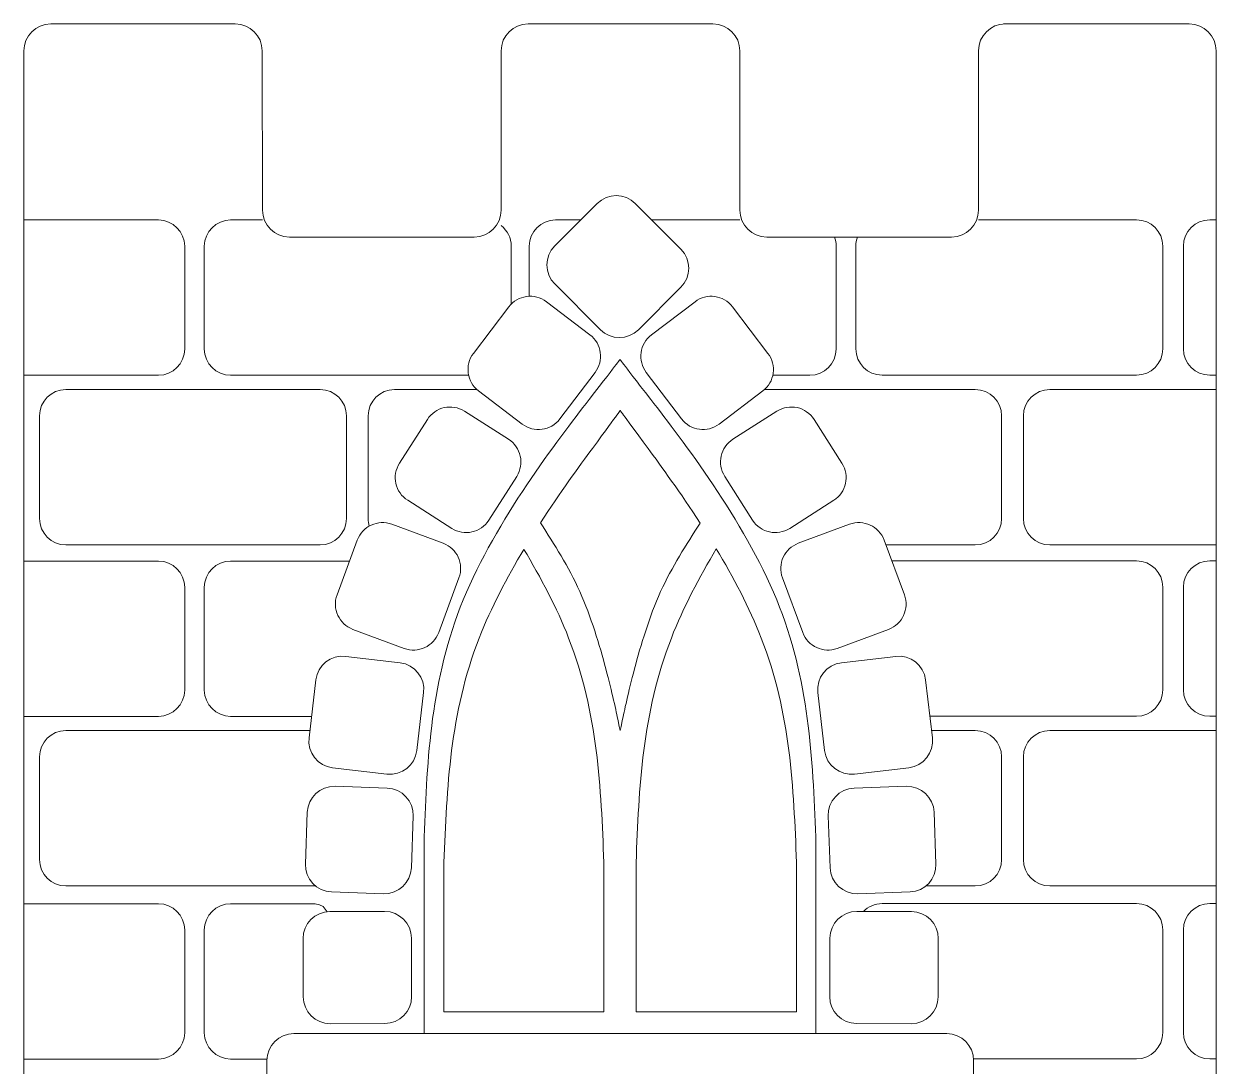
# Model space of a CAD drawing. Header units: millimetres. Extents: x -1420 to -489, y -454 to 898.
# Drawn here: x -1414 to -1192, y 700.4 to 894.5 of the extents above; entities that cross this region are included whole.
import ezdxf

# ---------------------------------------------------------------- set-up
doc = ezdxf.new("R2010")
doc.units = ezdxf.units.MM
doc.header["$MEASUREMENT"] = 0
doc.layers.add('Layer 1', color=7, linetype='Continuous')

msp = doc.modelspace()

# ---------------------------------------------------------------- linework, layer by layer
at = {"layer": 'Layer 1', "color": 1, "lineweight": 20}
for points, knots in [([(-1374.6264, 894.4635), (-1374.6264, 894.4635), (-1408.9956, 894.4635), (-1408.9956, 894.4635), (-1408.9956, 894.4635), (-1411.7495, 894.4635), (-1413.9956, 892.2174), (-1413.9956, 889.4635), (-1413.9956, 889.4635), (-1413.9956, 889.4635), (-1413.9956, 599.4635), (-1413.9956, 599.4635), (-1413.9956, 599.4635), (-1413.9956, 596.7096), (-1411.7495, 594.4635), (-1408.9956, 594.4635), (-1408.9956, 594.4635), (-1408.9956, 594.4635), (-1196.9823, 594.4635), (-1196.9823, 594.4635), (-1196.9823, 594.4635), (-1194.2284, 594.4635), (-1191.9823, 596.7096), (-1191.9823, 599.4635), (-1191.9823, 599.4635), (-1191.9823, 599.4635), (-1191.9823, 889.4635), (-1191.9823, 889.4635), (-1191.9823, 889.4635), (-1191.9823, 892.2174), (-1194.2284, 894.4635), (-1196.9823, 894.4635), (-1196.9823, 894.4635), (-1196.9823, 894.4635), (-1231.6018, 894.4635), (-1231.6018, 894.4635)], [0, 0, 0, 0, 0.1, 0.1, 0.1, 0.1, 0.2, 0.2, 0.2, 0.2, 0.3, 0.3, 0.3, 0.3, 0.4, 0.4, 0.4, 0.4, 0.5, 0.5, 0.5, 0.5, 0.6, 0.6, 0.6, 0.6, 0.7, 0.7, 0.7, 0.7, 0.8, 0.8, 0.8, 0.8, 1, 1, 1, 1]), ([(-1325.1156, 889.4622), (-1325.1156, 889.4622), (-1325.1156, 859.7847), (-1325.1156, 859.7847), (-1325.1156, 859.7847), (-1325.1156, 857.0308), (-1327.3617, 854.7847), (-1330.1156, 854.7847), (-1330.1156, 854.7847), (-1330.1156, 854.7847), (-1364.5556, 854.7847), (-1364.5556, 854.7847), (-1364.5556, 854.7847), (-1367.3094, 854.7847), (-1369.5491, 857.0308), (-1369.5556, 859.7847), (-1369.5556, 859.7847), (-1369.5556, 859.7847), (-1369.6264, 889.4635), (-1369.6264, 889.4635)], [0, 0, 0, 0, 0.16666667, 0.16666667, 0.16666667, 0.16666667, 0.33333333, 0.33333333, 0.33333333, 0.33333333, 0.5, 0.5, 0.5, 0.5, 0.66666667, 0.66666667, 0.66666667, 0.66666667, 1, 1, 1, 1]), ([(-1236.2356, 889.4767), (-1236.2356, 889.4767), (-1236.2356, 859.7847), (-1236.2356, 859.7847), (-1236.2356, 859.7847), (-1236.2356, 857.0308), (-1238.4817, 854.7847), (-1241.2356, 854.7847), (-1241.2356, 854.7847), (-1241.2356, 854.7847), (-1275.6756, 854.7847), (-1275.6756, 854.7847), (-1275.6756, 854.7847), (-1278.4295, 854.7847), (-1280.6756, 857.0308), (-1280.6756, 859.7847), (-1280.6756, 859.7847), (-1280.6756, 859.7847), (-1280.6756, 889.4622), (-1280.6756, 889.4622)], [0, 0, 0, 0, 0.16666667, 0.16666667, 0.16666667, 0.16666667, 0.33333333, 0.33333333, 0.33333333, 0.33333333, 0.5, 0.5, 0.5, 0.5, 0.66666667, 0.66666667, 0.66666667, 0.66666667, 1, 1, 1, 1]), ([(-1317.803, 801.5666), (-1314.13, 807.245), (-1310.5582, 812.1129), (-1308.1248, 815.4292), (-1308.1248, 815.4292), (-1302.923, 822.5185), (-1302.9229, 822.5185), (-1302.9229, 822.5185)], [0, 0, 0, 0, 0.33333333, 0.33333333, 0.33333333, 0.33333333, 1, 1, 1, 1]), ([(-1288.0489, 801.5078), (-1291.7352, 807.2114), (-1295.3233, 812.1015), (-1297.7651, 815.4292), (-1297.7651, 815.4292), (-1302.9669, 822.5185), (-1302.967, 822.5185), (-1302.967, 822.5185)], [0, 0, 0, 0, 0.33333333, 0.33333333, 0.33333333, 0.33333333, 1, 1, 1, 1]), ([(-1317.8029, 801.5666), (-1315.1914, 797.5059), (-1312.5797, 793.4452), (-1310.4802, 788.7691), (-1310.4802, 788.7691), (-1308.3807, 784.0929), (-1306.7932, 778.8011), (-1305.6244, 774.3914), (-1305.6244, 774.3914), (-1304.4556, 769.9817), (-1303.7054, 766.4538), (-1303.3304, 764.6899), (-1303.3304, 764.6899), (-1302.9553, 762.926), (-1302.9553, 762.9262), (-1302.9553, 762.9262)], [0, 0, 0, 0, 0.2, 0.2, 0.2, 0.2, 0.4, 0.4, 0.4, 0.4, 0.6, 0.6, 0.6, 0.6, 1, 1, 1, 1]), ([(-1288.049, 801.5078), (-1290.6801, 797.4667), (-1293.3113, 793.4256), (-1295.4206, 788.7593), (-1295.4206, 788.7593), (-1297.5299, 784.0929), (-1299.1174, 778.8011), (-1300.2862, 774.3914), (-1300.2862, 774.3914), (-1301.455, 769.9817), (-1302.2052, 766.4538), (-1302.5802, 764.6899), (-1302.5802, 764.6899), (-1302.9553, 762.926), (-1302.9553, 762.9262), (-1302.9553, 762.9262)], [0, 0, 0, 0, 0.2, 0.2, 0.2, 0.2, 0.4, 0.4, 0.4, 0.4, 0.6, 0.6, 0.6, 0.6, 1, 1, 1, 1]), ([(-1335.7725, 738.3285), (-1335.2264, 752.2131), (-1334.6802, 766.0976), (-1329.2053, 780.1293), (-1329.2053, 780.1293), (-1327.007, 785.7632), (-1324.0141, 791.4209), (-1320.8825, 796.6338)], [0, 0, 0, 0, 0.33333333, 0.33333333, 0.33333333, 0.33333333, 1, 1, 1, 1]), ([(-1305.9925, 738.3285), (-1306.5386, 752.2131), (-1307.0848, 766.0976), (-1312.5597, 780.1293), (-1312.5597, 780.1293), (-1314.758, 785.7632), (-1317.7509, 791.4209), (-1320.8825, 796.6338)], [0, 0, 0, 0, 0.33333333, 0.33333333, 0.33333333, 0.33333333, 1, 1, 1, 1]), ([(-1299.9925, 738.3285), (-1299.4464, 752.2131), (-1298.9002, 766.0976), (-1293.4253, 780.1293), (-1293.4253, 780.1293), (-1291.2159, 785.7917), (-1288.2038, 791.4782), (-1285.0549, 796.7129)], [0, 0, 0, 0, 0.33333333, 0.33333333, 0.33333333, 0.33333333, 1, 1, 1, 1]), ([(-1270.1174, 738.3285), (-1270.6635, 752.2131), (-1271.2097, 766.0976), (-1276.6846, 780.1293), (-1276.6846, 780.1293), (-1278.8939, 785.7917), (-1281.906, 791.4783), (-1285.0549, 796.7129)], [0, 0, 0, 0, 0.33333333, 0.33333333, 0.33333333, 0.33333333, 1, 1, 1, 1])]:
    msp.add_open_spline(points, degree=3, knots=knots, dxfattribs=at)
for points in [[(-1369.6264, 889.4635), (-1369.6264, 892.2249), (-1371.865, 894.4635), (-1374.6264, 894.4635)], [(-1320.1156, 894.4622), (-1322.877, 894.4622), (-1325.1156, 892.2236), (-1325.1156, 889.4622)], [(-1320.1156, 894.4622), (-1320.1156, 894.4622), (-1285.6756, 894.4622), (-1285.6756, 894.4622)], [(-1280.6756, 889.4622), (-1280.6756, 892.2236), (-1282.9142, 894.4622), (-1285.6756, 894.4622)], [(-1231.2356, 894.4767), (-1233.997, 894.4767), (-1236.2356, 892.2381), (-1236.2356, 889.4767)], [(-1335.7725, 710.4993), (-1335.7725, 710.4993), (-1335.7725, 738.3285), (-1335.7725, 738.3285)], [(-1305.9925, 738.3285), (-1305.9925, 738.3285), (-1305.9925, 710.4993), (-1305.9925, 710.4993)], [(-1299.9925, 710.4993), (-1299.9925, 710.4993), (-1299.9925, 738.3285), (-1299.9925, 738.3285)], [(-1270.1174, 738.3285), (-1270.1174, 738.3285), (-1270.1174, 710.4993), (-1270.1174, 710.4993)], [(-1335.7725, 710.4993), (-1335.7725, 710.4993), (-1305.9925, 710.4993), (-1305.9925, 710.4993)], [(-1299.9925, 710.4993), (-1299.9925, 710.4993), (-1270.1174, 710.4993), (-1270.1174, 710.4993)]]:
    msp.add_open_spline(points, degree=3, dxfattribs=at)
at = {"layer": 'Layer 1', "lineweight": 20}
for points, knots in [([(-1299.5714, 837.5257), (-1299.5714, 837.5257), (-1291.6512, 845.4259), (-1291.6512, 845.4259), (-1291.6512, 845.4259), (-1289.7014, 847.3707), (-1289.6974, 850.5471), (-1291.6422, 852.4969), (-1291.6422, 852.4969), (-1291.6422, 852.4969), (-1300.1483, 861.0247), (-1300.1483, 861.0247), (-1300.1483, 861.0247), (-1302.0931, 862.9745), (-1305.2697, 862.9785), (-1307.2194, 861.0336), (-1307.2194, 861.0336), (-1307.2194, 861.0336), (-1315.1396, 853.1334), (-1315.1396, 853.1334), (-1315.1396, 853.1334), (-1317.0893, 851.1886), (-1317.0933, 848.0122), (-1315.1485, 846.0624), (-1315.1485, 846.0624), (-1315.1485, 846.0624), (-1306.6424, 837.5346), (-1306.6424, 837.5346), (-1306.6424, 837.5346), (-1304.6976, 835.5848), (-1301.5212, 835.5809), (-1299.5714, 837.5257)], [0, 0, 0, 0, 0.11111111, 0.11111111, 0.11111111, 0.11111111, 0.22222222, 0.22222222, 0.22222222, 0.22222222, 0.33333333, 0.33333333, 0.33333333, 0.33333333, 0.44444444, 0.44444444, 0.44444444, 0.44444444, 0.55555556, 0.55555556, 0.55555556, 0.55555556, 0.66666667, 0.66666667, 0.66666667, 0.66666667, 0.77777778, 0.77777778, 0.77777778, 0.77777778, 1, 1, 1, 1]), ([(-1413.9956, 857.965), (-1413.9956, 857.965), (-1388.9397, 857.965), (-1388.9397, 857.965), (-1388.9397, 857.965), (-1386.2409, 857.965), (-1384.0397, 855.7638), (-1384.0397, 853.065), (-1384.0397, 853.065), (-1384.0397, 853.065), (-1384.0397, 833.9372), (-1384.0397, 833.9372), (-1384.0397, 833.9372), (-1384.0397, 831.2384), (-1386.2409, 829.0372), (-1388.9397, 829.0372), (-1388.9397, 829.0372), (-1388.9397, 829.0372), (-1413.9956, 829.0372), (-1413.9956, 829.0372)], [0, 0, 0, 0, 0.16666667, 0.16666667, 0.16666667, 0.16666667, 0.33333333, 0.33333333, 0.33333333, 0.33333333, 0.5, 0.5, 0.5, 0.5, 0.66666667, 0.66666667, 0.66666667, 0.66666667, 1, 1, 1, 1]), ([(-1369.5556, 857.965), (-1369.5556, 857.965), (-1375.4897, 857.965), (-1375.4897, 857.965), (-1375.4897, 857.965), (-1378.1885, 857.965), (-1380.3897, 855.7638), (-1380.3897, 853.065), (-1380.3897, 853.065), (-1380.3897, 853.065), (-1380.3897, 833.9371), (-1380.3897, 833.9371), (-1380.3897, 833.9371), (-1380.3896, 831.2383), (-1378.1885, 829.0372), (-1375.4897, 829.0372), (-1375.4897, 829.0372), (-1375.4897, 829.0372), (-1331.1783, 829.0372), (-1331.1783, 829.0372)], [0, 0, 0, 0, 0.16666667, 0.16666667, 0.16666667, 0.16666667, 0.33333333, 0.33333333, 0.33333333, 0.33333333, 0.5, 0.5, 0.5, 0.5, 0.66666667, 0.66666667, 0.66666667, 0.66666667, 1, 1, 1, 1]), ([(-1310.2957, 857.9651), (-1310.2957, 857.9651), (-1314.9883, 857.9651), (-1314.9883, 857.9651), (-1314.9883, 857.9651), (-1317.6871, 857.9651), (-1319.8883, 855.7639), (-1319.8883, 853.0651), (-1319.8883, 853.0651), (-1319.8883, 853.0651), (-1319.8883, 843.749), (-1319.8883, 843.749)], [0, 0, 0, 0, 0.25, 0.25, 0.25, 0.25, 0.5, 0.5, 0.5, 0.5, 1, 1, 1, 1]), ([(-1236.2356, 857.9914), (-1236.2356, 857.9914), (-1206.8244, 857.9914), (-1206.8244, 857.9914), (-1206.8244, 857.9914), (-1204.1256, 857.9914), (-1201.9244, 855.7902), (-1201.9244, 853.0914), (-1201.9244, 853.0914), (-1201.9244, 853.0914), (-1201.9244, 833.9636), (-1201.9244, 833.9636), (-1201.9244, 833.9636), (-1201.9244, 831.2648), (-1204.1256, 829.0636), (-1206.8244, 829.0636), (-1206.8244, 829.0636), (-1206.8244, 829.0636), (-1254.1744, 829.0636), (-1254.1744, 829.0636), (-1254.1744, 829.0636), (-1256.8732, 829.0636), (-1259.0743, 831.2647), (-1259.0744, 833.9635), (-1259.0744, 833.9635), (-1259.0744, 833.9635), (-1259.0744, 853.0914), (-1259.0744, 853.0914), (-1259.0744, 853.0914), (-1259.0744, 853.6861), (-1258.9675, 854.2567), (-1258.772, 854.7847)], [0, 0, 0, 0, 0.11111111, 0.11111111, 0.11111111, 0.11111111, 0.22222222, 0.22222222, 0.22222222, 0.22222222, 0.33333333, 0.33333333, 0.33333333, 0.33333333, 0.44444444, 0.44444444, 0.44444444, 0.44444444, 0.55555556, 0.55555556, 0.55555556, 0.55555556, 0.66666667, 0.66666667, 0.66666667, 0.66666667, 0.77777778, 0.77777778, 0.77777778, 0.77777778, 1, 1, 1, 1]), ([(-1191.9823, 857.9914), (-1191.9823, 857.9914), (-1193.1744, 857.9914), (-1193.1744, 857.9914), (-1193.1744, 857.9914), (-1195.8732, 857.9914), (-1198.0744, 855.7902), (-1198.0744, 853.0914), (-1198.0744, 853.0914), (-1198.0744, 853.0914), (-1198.0744, 833.9635), (-1198.0744, 833.9635), (-1198.0744, 833.9635), (-1198.0743, 831.2647), (-1195.8732, 829.0636), (-1193.1744, 829.0636), (-1193.1744, 829.0636), (-1193.1744, 829.0636), (-1191.9823, 829.0636), (-1191.9823, 829.0636)], [0, 0, 0, 0, 0.16666667, 0.16666667, 0.16666667, 0.16666667, 0.33333333, 0.33333333, 0.33333333, 0.33333333, 0.5, 0.5, 0.5, 0.5, 0.66666667, 0.66666667, 0.66666667, 0.66666667, 1, 1, 1, 1]), ([(-1323.2397, 842.3068), (-1323.2397, 842.3068), (-1323.2397, 853.065), (-1323.2397, 853.065), (-1323.2397, 853.065), (-1323.2397, 854.6242), (-1323.9746, 856.0175), (-1325.1156, 856.916)], [0, 0, 0, 0, 0.33333333, 0.33333333, 0.33333333, 0.33333333, 1, 1, 1, 1]), ([(-1274.5364, 829.0373), (-1274.5364, 829.0373), (-1267.6383, 829.0373), (-1267.6383, 829.0373), (-1267.6383, 829.0373), (-1264.9395, 829.0373), (-1262.7383, 831.2385), (-1262.7383, 833.9373), (-1262.7383, 833.9373), (-1262.7383, 833.9373), (-1262.7383, 853.0651), (-1262.7383, 853.0651), (-1262.7383, 853.0651), (-1262.7383, 853.6696), (-1262.8488, 854.2493), (-1263.0505, 854.7847)], [0, 0, 0, 0, 0.2, 0.2, 0.2, 0.2, 0.4, 0.4, 0.4, 0.4, 0.6, 0.6, 0.6, 0.6, 1, 1, 1, 1]), ([(-1307.6229, 829.5626), (-1307.6229, 829.5626), (-1314.1999, 820.9081), (-1314.1999, 820.9081), (-1314.1999, 820.9081), (-1315.8662, 818.7155), (-1319.0134, 818.2863), (-1321.2061, 819.9526), (-1321.2061, 819.9526), (-1321.2061, 819.9526), (-1329.3219, 826.1202), (-1329.3219, 826.1202), (-1329.3219, 826.1202), (-1331.5145, 827.7865), (-1331.9438, 830.9338), (-1330.2775, 833.1264), (-1330.2775, 833.1264), (-1330.2775, 833.1264), (-1323.7006, 841.7808), (-1323.7006, 841.7808), (-1323.7006, 841.7808), (-1322.0343, 843.9735), (-1318.8869, 844.4028), (-1316.6943, 842.7364), (-1316.6943, 842.7364), (-1316.6943, 842.7364), (-1308.5785, 836.5687), (-1308.5785, 836.5687), (-1308.5785, 836.5687), (-1306.386, 834.9024), (-1305.9567, 831.7552), (-1307.6229, 829.5626)], [0, 0, 0, 0, 0.11111111, 0.11111111, 0.11111111, 0.11111111, 0.22222222, 0.22222222, 0.22222222, 0.22222222, 0.33333333, 0.33333333, 0.33333333, 0.33333333, 0.44444444, 0.44444444, 0.44444444, 0.44444444, 0.55555556, 0.55555556, 0.55555556, 0.55555556, 0.66666667, 0.66666667, 0.66666667, 0.66666667, 0.77777778, 0.77777778, 0.77777778, 0.77777778, 1, 1, 1, 1]), ([(-1298.0917, 829.5626), (-1298.0917, 829.5626), (-1291.5147, 820.9081), (-1291.5147, 820.9081), (-1291.5147, 820.9081), (-1289.8484, 818.7155), (-1286.7012, 818.2863), (-1284.5085, 819.9526), (-1284.5085, 819.9526), (-1284.5085, 819.9526), (-1276.3927, 826.1202), (-1276.3927, 826.1202), (-1276.3927, 826.1202), (-1274.2001, 827.7865), (-1273.7708, 830.9338), (-1275.4371, 833.1264), (-1275.4371, 833.1264), (-1275.4371, 833.1264), (-1282.014, 841.7808), (-1282.014, 841.7808), (-1282.014, 841.7808), (-1283.6803, 843.9735), (-1286.8277, 844.4028), (-1289.0203, 842.7364), (-1289.0203, 842.7364), (-1289.0203, 842.7364), (-1297.1361, 836.5687), (-1297.1361, 836.5687), (-1297.1361, 836.5687), (-1299.3286, 834.9024), (-1299.7579, 831.7552), (-1298.0917, 829.5626)], [0, 0, 0, 0, 0.11111111, 0.11111111, 0.11111111, 0.11111111, 0.22222222, 0.22222222, 0.22222222, 0.22222222, 0.33333333, 0.33333333, 0.33333333, 0.33333333, 0.44444444, 0.44444444, 0.44444444, 0.44444444, 0.55555556, 0.55555556, 0.55555556, 0.55555556, 0.66666667, 0.66666667, 0.66666667, 0.66666667, 0.77777778, 0.77777778, 0.77777778, 0.77777778, 1, 1, 1, 1]), ([(-1339.4675, 743.1274), (-1338.8607, 757.7833), (-1338.2538, 772.4392), (-1332.1706, 787.2504), (-1332.1706, 787.2504), (-1326.0874, 802.0617), (-1314.5276, 817.0282), (-1308.7478, 824.5114), (-1308.7478, 824.5114), (-1302.968, 831.9946), (-1302.968, 831.9946), (-1302.968, 831.9946)], [0, 0, 0, 0, 0.25, 0.25, 0.25, 0.25, 0.5, 0.5, 0.5, 0.5, 1, 1, 1, 1]), ([(-1266.5174, 743.1274), (-1267.1242, 757.7833), (-1267.7311, 772.4392), (-1273.8143, 787.2504), (-1273.8143, 787.2504), (-1279.8975, 802.0617), (-1291.4573, 817.0282), (-1297.2371, 824.5114), (-1297.2371, 824.5114), (-1303.0169, 831.9946), (-1303.0169, 831.9946), (-1303.0169, 831.9946)], [0, 0, 0, 0, 0.25, 0.25, 0.25, 0.25, 0.5, 0.5, 0.5, 0.5, 1, 1, 1, 1]), ([(-1406.1744, 826.3914), (-1406.1744, 826.3914), (-1358.8244, 826.3914), (-1358.8244, 826.3914), (-1358.8244, 826.3914), (-1356.1256, 826.3914), (-1353.9244, 824.1902), (-1353.9244, 821.4914), (-1353.9244, 821.4914), (-1353.9244, 821.4914), (-1353.9244, 802.3636), (-1353.9244, 802.3636), (-1353.9244, 802.3636), (-1353.9244, 799.6648), (-1356.1256, 797.4636), (-1358.8244, 797.4636), (-1358.8244, 797.4636), (-1358.8244, 797.4636), (-1406.1744, 797.4636), (-1406.1744, 797.4636), (-1406.1744, 797.4636), (-1408.8732, 797.4636), (-1411.0743, 799.6647), (-1411.0744, 802.3635), (-1411.0744, 802.3635), (-1411.0744, 802.3635), (-1411.0744, 821.4914), (-1411.0744, 821.4914), (-1411.0744, 821.4914), (-1411.0744, 824.1902), (-1408.8732, 826.3914), (-1406.1744, 826.3914)], [0, 0, 0, 0, 0.11111111, 0.11111111, 0.11111111, 0.11111111, 0.22222222, 0.22222222, 0.22222222, 0.22222222, 0.33333333, 0.33333333, 0.33333333, 0.33333333, 0.44444444, 0.44444444, 0.44444444, 0.44444444, 0.55555556, 0.55555556, 0.55555556, 0.55555556, 0.66666667, 0.66666667, 0.66666667, 0.66666667, 0.77777778, 0.77777778, 0.77777778, 0.77777778, 1, 1, 1, 1]), ([(-1329.6492, 826.3914), (-1329.6492, 826.3914), (-1344.9744, 826.3914), (-1344.9744, 826.3914), (-1344.9744, 826.3914), (-1347.6732, 826.3914), (-1349.8744, 824.1902), (-1349.8744, 821.4914), (-1349.8744, 821.4914), (-1349.8744, 821.4914), (-1349.8744, 802.3635), (-1349.8744, 802.3635), (-1349.8744, 802.3635), (-1349.8744, 801.8799), (-1349.8037, 801.4122), (-1349.6722, 800.9705)], [0, 0, 0, 0, 0.2, 0.2, 0.2, 0.2, 0.4, 0.4, 0.4, 0.4, 0.6, 0.6, 0.6, 0.6, 1, 1, 1, 1]), ([(-1253.4796, 797.4636), (-1253.4796, 797.4636), (-1236.8244, 797.4636), (-1236.8244, 797.4636), (-1236.8244, 797.4636), (-1234.1256, 797.4636), (-1231.9244, 799.6648), (-1231.9244, 802.3636), (-1231.9244, 802.3636), (-1231.9244, 802.3636), (-1231.9244, 821.4914), (-1231.9244, 821.4914), (-1231.9244, 821.4914), (-1231.9244, 824.1902), (-1234.1256, 826.3914), (-1236.8244, 826.3914), (-1236.8244, 826.3914), (-1236.8244, 826.3914), (-1276.0655, 826.3914), (-1276.0655, 826.3914)], [0, 0, 0, 0, 0.16666667, 0.16666667, 0.16666667, 0.16666667, 0.33333333, 0.33333333, 0.33333333, 0.33333333, 0.5, 0.5, 0.5, 0.5, 0.66666667, 0.66666667, 0.66666667, 0.66666667, 1, 1, 1, 1]), ([(-1191.9823, 826.3914), (-1191.9823, 826.3914), (-1222.9744, 826.3914), (-1222.9744, 826.3914), (-1222.9744, 826.3914), (-1225.6732, 826.3914), (-1227.8744, 824.1902), (-1227.8744, 821.4914), (-1227.8744, 821.4914), (-1227.8744, 821.4914), (-1227.8744, 802.3635), (-1227.8744, 802.3635), (-1227.8744, 802.3635), (-1227.8743, 799.6647), (-1225.6732, 797.4636), (-1222.9744, 797.4636), (-1222.9744, 797.4636), (-1222.9744, 797.4636), (-1191.9823, 797.4636), (-1191.9823, 797.4636)], [0, 0, 0, 0, 0.16666667, 0.16666667, 0.16666667, 0.16666667, 0.33333333, 0.33333333, 0.33333333, 0.33333333, 0.5, 0.5, 0.5, 0.5, 0.66666667, 0.66666667, 0.66666667, 0.66666667, 1, 1, 1, 1]), ([(-1322.2235, 810.2267), (-1322.2235, 810.2267), (-1327.4208, 802.0702), (-1327.4208, 802.0702), (-1327.4208, 802.0702), (-1328.9007, 799.7477), (-1332.0019, 799.0604), (-1334.3244, 800.5403), (-1334.3244, 800.5403), (-1334.3244, 800.5403), (-1342.5258, 805.7662), (-1342.5258, 805.7662), (-1342.5258, 805.7662), (-1344.8483, 807.2461), (-1345.5355, 810.3474), (-1344.0556, 812.6698), (-1344.0556, 812.6698), (-1344.0556, 812.6698), (-1338.8584, 820.8262), (-1338.8584, 820.8262), (-1338.8584, 820.8262), (-1337.3786, 823.1487), (-1334.2773, 823.836), (-1331.9548, 822.3561), (-1331.9548, 822.3561), (-1331.9548, 822.3561), (-1323.7534, 817.1302), (-1323.7534, 817.1302), (-1323.7534, 817.1302), (-1321.431, 815.6503), (-1320.7437, 812.5492), (-1322.2235, 810.2267)], [0, 0, 0, 0, 0.11111111, 0.11111111, 0.11111111, 0.11111111, 0.22222222, 0.22222222, 0.22222222, 0.22222222, 0.33333333, 0.33333333, 0.33333333, 0.33333333, 0.44444444, 0.44444444, 0.44444444, 0.44444444, 0.55555556, 0.55555556, 0.55555556, 0.55555556, 0.66666667, 0.66666667, 0.66666667, 0.66666667, 0.77777778, 0.77777778, 0.77777778, 0.77777778, 1, 1, 1, 1]), ([(-1283.4911, 810.2267), (-1283.4911, 810.2267), (-1278.2938, 802.0702), (-1278.2938, 802.0702), (-1278.2938, 802.0702), (-1276.8139, 799.7477), (-1273.7127, 799.0604), (-1271.3902, 800.5403), (-1271.3902, 800.5403), (-1271.3902, 800.5403), (-1263.1888, 805.7662), (-1263.1888, 805.7662), (-1263.1888, 805.7662), (-1260.8663, 807.2461), (-1260.1791, 810.3474), (-1261.659, 812.6698), (-1261.659, 812.6698), (-1261.659, 812.6698), (-1266.8562, 820.8262), (-1266.8562, 820.8262), (-1266.8562, 820.8262), (-1268.336, 823.1487), (-1271.4373, 823.836), (-1273.7598, 822.3561), (-1273.7598, 822.3561), (-1273.7598, 822.3561), (-1281.9612, 817.1302), (-1281.9612, 817.1302), (-1281.9612, 817.1302), (-1284.2836, 815.6503), (-1284.9709, 812.5492), (-1283.4911, 810.2267)], [0, 0, 0, 0, 0.11111111, 0.11111111, 0.11111111, 0.11111111, 0.22222222, 0.22222222, 0.22222222, 0.22222222, 0.33333333, 0.33333333, 0.33333333, 0.33333333, 0.44444444, 0.44444444, 0.44444444, 0.44444444, 0.55555556, 0.55555556, 0.55555556, 0.55555556, 0.66666667, 0.66666667, 0.66666667, 0.66666667, 0.77777778, 0.77777778, 0.77777778, 0.77777778, 1, 1, 1, 1]), ([(-1332.9685, 791.3405), (-1332.9685, 791.3405), (-1336.7458, 781.1479), (-1336.7458, 781.1479), (-1336.7458, 781.1479), (-1337.7028, 778.5656), (-1340.5893, 777.2401), (-1343.1717, 778.1971), (-1343.1717, 778.1971), (-1343.1717, 778.1971), (-1352.7299, 781.7392), (-1352.7299, 781.7392), (-1352.7299, 781.7392), (-1355.3122, 782.6962), (-1356.6378, 785.5828), (-1355.6808, 788.1651), (-1355.6808, 788.1651), (-1355.6808, 788.1651), (-1351.9036, 798.3576), (-1351.9036, 798.3576), (-1351.9036, 798.3576), (-1350.9466, 800.94), (-1348.0599, 802.2656), (-1345.4776, 801.3086), (-1345.4776, 801.3086), (-1345.4776, 801.3086), (-1335.9194, 797.7663), (-1335.9194, 797.7663), (-1335.9194, 797.7663), (-1333.3372, 796.8093), (-1332.0116, 793.9228), (-1332.9685, 791.3405)], [0, 0, 0, 0, 0.11111111, 0.11111111, 0.11111111, 0.11111111, 0.22222222, 0.22222222, 0.22222222, 0.22222222, 0.33333333, 0.33333333, 0.33333333, 0.33333333, 0.44444444, 0.44444444, 0.44444444, 0.44444444, 0.55555556, 0.55555556, 0.55555556, 0.55555556, 0.66666667, 0.66666667, 0.66666667, 0.66666667, 0.77777778, 0.77777778, 0.77777778, 0.77777778, 1, 1, 1, 1]), ([(-1272.7461, 791.3405), (-1272.7461, 791.3405), (-1268.9688, 781.1479), (-1268.9688, 781.1479), (-1268.9688, 781.1479), (-1268.0118, 778.5656), (-1265.1253, 777.2401), (-1262.5429, 778.1971), (-1262.5429, 778.1971), (-1262.5429, 778.1971), (-1252.9847, 781.7392), (-1252.9847, 781.7392), (-1252.9847, 781.7392), (-1250.4024, 782.6962), (-1249.0768, 785.5828), (-1250.0338, 788.1651), (-1250.0338, 788.1651), (-1250.0338, 788.1651), (-1253.811, 798.3576), (-1253.811, 798.3576), (-1253.811, 798.3576), (-1254.768, 800.94), (-1257.6547, 802.2656), (-1260.237, 801.3086), (-1260.237, 801.3086), (-1260.237, 801.3086), (-1269.7952, 797.7663), (-1269.7952, 797.7663), (-1269.7952, 797.7663), (-1272.3774, 796.8093), (-1273.703, 793.9228), (-1272.7461, 791.3405)], [0, 0, 0, 0, 0.11111111, 0.11111111, 0.11111111, 0.11111111, 0.22222222, 0.22222222, 0.22222222, 0.22222222, 0.33333333, 0.33333333, 0.33333333, 0.33333333, 0.44444444, 0.44444444, 0.44444444, 0.44444444, 0.55555556, 0.55555556, 0.55555556, 0.55555556, 0.66666667, 0.66666667, 0.66666667, 0.66666667, 0.77777778, 0.77777778, 0.77777778, 0.77777778, 1, 1, 1, 1]), ([(-1413.9956, 794.465), (-1413.9956, 794.465), (-1388.9397, 794.465), (-1388.9397, 794.465), (-1388.9397, 794.465), (-1386.2409, 794.465), (-1384.0397, 792.2638), (-1384.0397, 789.565), (-1384.0397, 789.565), (-1384.0397, 789.565), (-1384.0397, 770.4372), (-1384.0397, 770.4372), (-1384.0397, 770.4372), (-1384.0397, 767.7384), (-1386.2409, 765.5372), (-1388.9397, 765.5372), (-1388.9397, 765.5372), (-1388.9397, 765.5372), (-1413.9956, 765.5372), (-1413.9956, 765.5372)], [0, 0, 0, 0, 0.16666667, 0.16666667, 0.16666667, 0.16666667, 0.33333333, 0.33333333, 0.33333333, 0.33333333, 0.5, 0.5, 0.5, 0.5, 0.66666667, 0.66666667, 0.66666667, 0.66666667, 1, 1, 1, 1]), ([(-1353.3462, 794.465), (-1353.3462, 794.465), (-1375.4897, 794.465), (-1375.4897, 794.465), (-1375.4897, 794.465), (-1378.1885, 794.465), (-1380.3897, 792.2638), (-1380.3897, 789.565), (-1380.3897, 789.565), (-1380.3897, 789.565), (-1380.3897, 770.4371), (-1380.3897, 770.4371), (-1380.3897, 770.4371), (-1380.3896, 767.7383), (-1378.1885, 765.5372), (-1375.4897, 765.5372), (-1375.4897, 765.5372), (-1375.4897, 765.5372), (-1360.4168, 765.5372), (-1360.4168, 765.5372)], [0, 0, 0, 0, 0.16666667, 0.16666667, 0.16666667, 0.16666667, 0.33333333, 0.33333333, 0.33333333, 0.33333333, 0.5, 0.5, 0.5, 0.5, 0.66666667, 0.66666667, 0.66666667, 0.66666667, 1, 1, 1, 1]), ([(-1245.3011, 765.5636), (-1245.3011, 765.5636), (-1206.8244, 765.5636), (-1206.8244, 765.5636), (-1206.8244, 765.5636), (-1204.1256, 765.5636), (-1201.9244, 767.7648), (-1201.9244, 770.4636), (-1201.9244, 770.4636), (-1201.9244, 770.4636), (-1201.9244, 789.5914), (-1201.9244, 789.5914), (-1201.9244, 789.5914), (-1201.9244, 792.2902), (-1204.1256, 794.4914), (-1206.8244, 794.4914), (-1206.8244, 794.4914), (-1206.8244, 794.4914), (-1252.3782, 794.4914), (-1252.3782, 794.4914)], [0, 0, 0, 0, 0.16666667, 0.16666667, 0.16666667, 0.16666667, 0.33333333, 0.33333333, 0.33333333, 0.33333333, 0.5, 0.5, 0.5, 0.5, 0.66666667, 0.66666667, 0.66666667, 0.66666667, 1, 1, 1, 1]), ([(-1191.9823, 794.4914), (-1191.9823, 794.4914), (-1193.1744, 794.4914), (-1193.1744, 794.4914), (-1193.1744, 794.4914), (-1195.8732, 794.4914), (-1198.0744, 792.2902), (-1198.0744, 789.5914), (-1198.0744, 789.5914), (-1198.0744, 789.5914), (-1198.0744, 770.4635), (-1198.0744, 770.4635), (-1198.0744, 770.4635), (-1198.0743, 767.7647), (-1195.8732, 765.5636), (-1193.1744, 765.5636), (-1193.1744, 765.5636), (-1193.1744, 765.5636), (-1191.9823, 765.5636), (-1191.9823, 765.5636)], [0, 0, 0, 0, 0.16666667, 0.16666667, 0.16666667, 0.16666667, 0.33333333, 0.33333333, 0.33333333, 0.33333333, 0.5, 0.5, 0.5, 0.5, 0.66666667, 0.66666667, 0.66666667, 0.66666667, 1, 1, 1, 1]), ([(-1339.5611, 769.9685), (-1339.5611, 769.9685), (-1340.8335, 759.1732), (-1340.8335, 759.1732), (-1340.8335, 759.1732), (-1341.1559, 756.4383), (-1343.6494, 754.4707), (-1346.3845, 754.793), (-1346.3845, 754.793), (-1346.3845, 754.793), (-1356.5078, 755.9862), (-1356.5078, 755.9862), (-1356.5078, 755.9862), (-1359.2428, 756.3085), (-1361.2106, 758.8021), (-1360.8882, 761.5371), (-1360.8882, 761.5371), (-1360.8882, 761.5371), (-1359.6158, 772.3322), (-1359.6158, 772.3322), (-1359.6158, 772.3322), (-1359.2935, 775.0673), (-1356.7998, 777.0351), (-1354.0648, 776.7126), (-1354.0648, 776.7126), (-1354.0648, 776.7126), (-1343.9414, 775.5194), (-1343.9414, 775.5194), (-1343.9414, 775.5194), (-1341.2065, 775.1969), (-1339.2388, 772.7035), (-1339.5611, 769.9685)], [0, 0, 0, 0, 0.11111111, 0.11111111, 0.11111111, 0.11111111, 0.22222222, 0.22222222, 0.22222222, 0.22222222, 0.33333333, 0.33333333, 0.33333333, 0.33333333, 0.44444444, 0.44444444, 0.44444444, 0.44444444, 0.55555556, 0.55555556, 0.55555556, 0.55555556, 0.66666667, 0.66666667, 0.66666667, 0.66666667, 0.77777778, 0.77777778, 0.77777778, 0.77777778, 1, 1, 1, 1]), ([(-1266.1535, 769.9685), (-1266.1535, 769.9685), (-1264.8811, 759.1732), (-1264.8811, 759.1732), (-1264.8811, 759.1732), (-1264.5587, 756.4383), (-1262.0652, 754.4707), (-1259.3301, 754.793), (-1259.3301, 754.793), (-1259.3301, 754.793), (-1249.2068, 755.9862), (-1249.2068, 755.9862), (-1249.2068, 755.9862), (-1246.4718, 756.3085), (-1244.504, 758.8021), (-1244.8264, 761.5371), (-1244.8264, 761.5371), (-1244.8264, 761.5371), (-1246.0988, 772.3322), (-1246.0988, 772.3322), (-1246.0988, 772.3322), (-1246.4211, 775.0673), (-1248.9148, 777.0351), (-1251.6498, 776.7126), (-1251.6498, 776.7126), (-1251.6498, 776.7126), (-1261.7732, 775.5194), (-1261.7732, 775.5194), (-1261.7732, 775.5194), (-1264.5081, 775.1969), (-1266.4758, 772.7035), (-1266.1535, 769.9685)], [0, 0, 0, 0, 0.11111111, 0.11111111, 0.11111111, 0.11111111, 0.22222222, 0.22222222, 0.22222222, 0.22222222, 0.33333333, 0.33333333, 0.33333333, 0.33333333, 0.44444444, 0.44444444, 0.44444444, 0.44444444, 0.55555556, 0.55555556, 0.55555556, 0.55555556, 0.66666667, 0.66666667, 0.66666667, 0.66666667, 0.77777778, 0.77777778, 0.77777778, 0.77777778, 1, 1, 1, 1]), ([(-1360.7286, 762.8914), (-1360.7286, 762.8914), (-1406.1744, 762.8914), (-1406.1744, 762.8914), (-1406.1744, 762.8914), (-1408.8732, 762.8914), (-1411.0744, 760.6902), (-1411.0744, 757.9914), (-1411.0744, 757.9914), (-1411.0744, 757.9914), (-1411.0744, 738.8635), (-1411.0744, 738.8635), (-1411.0744, 738.8635), (-1411.0743, 736.1647), (-1408.8732, 733.9636), (-1406.1744, 733.9636), (-1406.1744, 733.9636), (-1406.1744, 733.9636), (-1359.6923, 733.9636), (-1359.6923, 733.9636)], [0, 0, 0, 0, 0.16666667, 0.16666667, 0.16666667, 0.16666667, 0.33333333, 0.33333333, 0.33333333, 0.33333333, 0.5, 0.5, 0.5, 0.5, 0.66666667, 0.66666667, 0.66666667, 0.66666667, 1, 1, 1, 1]), ([(-1244.9862, 762.8914), (-1244.9862, 762.8914), (-1236.8244, 762.8914), (-1236.8244, 762.8914), (-1236.8244, 762.8914), (-1234.1256, 762.8914), (-1231.9244, 760.6902), (-1231.9244, 757.9914), (-1231.9244, 757.9914), (-1231.9244, 757.9914), (-1231.9244, 738.8636), (-1231.9244, 738.8636), (-1231.9244, 738.8636), (-1231.9244, 736.1648), (-1234.1256, 733.9636), (-1236.8244, 733.9636), (-1236.8244, 733.9636), (-1236.8244, 733.9636), (-1246.0224, 733.9635), (-1246.0224, 733.9635)], [0, 0, 0, 0, 0.16666667, 0.16666667, 0.16666667, 0.16666667, 0.33333333, 0.33333333, 0.33333333, 0.33333333, 0.5, 0.5, 0.5, 0.5, 0.66666667, 0.66666667, 0.66666667, 0.66666667, 1, 1, 1, 1]), ([(-1191.9823, 762.8914), (-1191.9823, 762.8914), (-1222.9744, 762.8914), (-1222.9744, 762.8914), (-1222.9744, 762.8914), (-1225.6732, 762.8914), (-1227.8744, 760.6902), (-1227.8744, 757.9914), (-1227.8744, 757.9914), (-1227.8744, 757.9914), (-1227.8744, 738.8635), (-1227.8744, 738.8635), (-1227.8744, 738.8635), (-1227.8743, 736.1647), (-1225.6732, 733.9636), (-1222.9744, 733.9636), (-1222.9744, 733.9636), (-1222.9744, 733.9636), (-1191.9823, 733.9636), (-1191.9823, 733.9636)], [0, 0, 0, 0, 0.16666667, 0.16666667, 0.16666667, 0.16666667, 0.33333333, 0.33333333, 0.33333333, 0.33333333, 0.5, 0.5, 0.5, 0.5, 0.66666667, 0.66666667, 0.66666667, 0.66666667, 1, 1, 1, 1]), ([(-1341.5011, 747.0035), (-1341.5011, 747.0035), (-1341.8393, 737.3378), (-1341.8393, 737.3378), (-1341.8393, 737.3378), (-1341.9356, 734.5856), (-1344.2588, 732.4193), (-1347.011, 732.5156), (-1347.011, 732.5156), (-1347.011, 732.5156), (-1356.7299, 732.8556), (-1356.7299, 732.8556), (-1356.7299, 732.8556), (-1359.4822, 732.9519), (-1361.6484, 735.2753), (-1361.552, 738.0274), (-1361.552, 738.0274), (-1361.552, 738.0274), (-1361.2139, 747.693), (-1361.2139, 747.693), (-1361.2139, 747.693), (-1361.1177, 750.4452), (-1358.7944, 752.6115), (-1356.0422, 752.5152), (-1356.0422, 752.5152), (-1356.0422, 752.5152), (-1346.3233, 752.1752), (-1346.3233, 752.1752), (-1346.3233, 752.1752), (-1343.5711, 752.0788), (-1341.4049, 749.7557), (-1341.5011, 747.0035)], [0, 0, 0, 0, 0.11111111, 0.11111111, 0.11111111, 0.11111111, 0.22222222, 0.22222222, 0.22222222, 0.22222222, 0.33333333, 0.33333333, 0.33333333, 0.33333333, 0.44444444, 0.44444444, 0.44444444, 0.44444444, 0.55555556, 0.55555556, 0.55555556, 0.55555556, 0.66666667, 0.66666667, 0.66666667, 0.66666667, 0.77777778, 0.77777778, 0.77777778, 0.77777778, 1, 1, 1, 1]), ([(-1264.2135, 747.0035), (-1264.2135, 747.0035), (-1263.8753, 737.3378), (-1263.8753, 737.3378), (-1263.8753, 737.3378), (-1263.779, 734.5856), (-1261.4558, 732.4193), (-1258.7036, 732.5156), (-1258.7036, 732.5156), (-1258.7036, 732.5156), (-1248.9847, 732.8556), (-1248.9847, 732.8556), (-1248.9847, 732.8556), (-1246.2324, 732.9519), (-1244.0662, 735.2753), (-1244.1626, 738.0274), (-1244.1626, 738.0274), (-1244.1626, 738.0274), (-1244.5007, 747.693), (-1244.5007, 747.693), (-1244.5007, 747.693), (-1244.5969, 750.4452), (-1246.9202, 752.6115), (-1249.6724, 752.5152), (-1249.6724, 752.5152), (-1249.6724, 752.5152), (-1259.3913, 752.1752), (-1259.3913, 752.1752), (-1259.3913, 752.1752), (-1262.1435, 752.0788), (-1264.3097, 749.7557), (-1264.2135, 747.0035)], [0, 0, 0, 0, 0.11111111, 0.11111111, 0.11111111, 0.11111111, 0.22222222, 0.22222222, 0.22222222, 0.22222222, 0.33333333, 0.33333333, 0.33333333, 0.33333333, 0.44444444, 0.44444444, 0.44444444, 0.44444444, 0.55555556, 0.55555556, 0.55555556, 0.55555556, 0.66666667, 0.66666667, 0.66666667, 0.66666667, 0.77777778, 0.77777778, 0.77777778, 0.77777778, 1, 1, 1, 1]), ([(-1413.9956, 730.665), (-1413.9956, 730.665), (-1388.9397, 730.665), (-1388.9397, 730.665), (-1388.9397, 730.665), (-1386.2409, 730.665), (-1384.0397, 728.4638), (-1384.0397, 725.765), (-1384.0397, 725.765), (-1384.0397, 725.765), (-1384.0397, 706.6372), (-1384.0397, 706.6372), (-1384.0397, 706.6372), (-1384.0397, 703.9384), (-1386.2409, 701.7372), (-1388.9397, 701.7372), (-1388.9397, 701.7372), (-1388.9397, 701.7372), (-1413.9956, 701.7372), (-1413.9956, 701.7372)], [0, 0, 0, 0, 0.16666667, 0.16666667, 0.16666667, 0.16666667, 0.33333333, 0.33333333, 0.33333333, 0.33333333, 0.5, 0.5, 0.5, 0.5, 0.66666667, 0.66666667, 0.66666667, 0.66666667, 1, 1, 1, 1]), ([(-1357.5166, 729.1506), (-1357.5166, 729.1506), (-1358.2826, 730.1387), (-1358.2826, 730.1387), (-1358.2826, 730.1387), (-1358.2826, 730.1387), (-1358.9254, 730.4777), (-1358.9254, 730.4777), (-1358.9254, 730.4777), (-1358.9254, 730.4777), (-1359.766, 730.6541), (-1359.766, 730.6541), (-1359.766, 730.6541), (-1359.766, 730.6541), (-1375.4897, 730.665), (-1375.4897, 730.665), (-1375.4897, 730.665), (-1378.1885, 730.665), (-1380.3897, 728.4638), (-1380.3897, 725.765), (-1380.3897, 725.765), (-1380.3897, 725.765), (-1380.3897, 706.6371), (-1380.3897, 706.6371), (-1380.3897, 706.6371), (-1380.3896, 703.9383), (-1378.1885, 701.7372), (-1375.4897, 701.7372), (-1375.4897, 701.7372), (-1375.4897, 701.7372), (-1368.7316, 701.7372), (-1368.7316, 701.7372)], [0, 0, 0, 0, 0.11111111, 0.11111111, 0.11111111, 0.11111111, 0.22222222, 0.22222222, 0.22222222, 0.22222222, 0.33333333, 0.33333333, 0.33333333, 0.33333333, 0.44444444, 0.44444444, 0.44444444, 0.44444444, 0.55555556, 0.55555556, 0.55555556, 0.55555556, 0.66666667, 0.66666667, 0.66666667, 0.66666667, 0.77777778, 0.77777778, 0.77777778, 0.77777778, 1, 1, 1, 1]), ([(-1237.1598, 701.7636), (-1237.1598, 701.7636), (-1206.8244, 701.7636), (-1206.8244, 701.7636), (-1206.8244, 701.7636), (-1204.1256, 701.7636), (-1201.9244, 703.9648), (-1201.9244, 706.6636), (-1201.9244, 706.6636), (-1201.9244, 706.6636), (-1201.9244, 725.7914), (-1201.9244, 725.7914), (-1201.9244, 725.7914), (-1201.9244, 728.4902), (-1204.1256, 730.6914), (-1206.8244, 730.6914), (-1206.8244, 730.6914), (-1206.8244, 730.6914), (-1254.1744, 730.6914), (-1254.1744, 730.6914), (-1254.1744, 730.6914), (-1255.5439, 730.6914), (-1256.7853, 730.1245), (-1257.6759, 729.2136)], [0, 0, 0, 0, 0.14285714, 0.14285714, 0.14285714, 0.14285714, 0.28571429, 0.28571429, 0.28571429, 0.28571429, 0.42857143, 0.42857143, 0.42857143, 0.42857143, 0.57142857, 0.57142857, 0.57142857, 0.57142857, 0.71428571, 0.71428571, 0.71428571, 0.71428571, 1, 1, 1, 1]), ([(-1191.9823, 730.6914), (-1191.9823, 730.6914), (-1193.1744, 730.6914), (-1193.1744, 730.6914), (-1193.1744, 730.6914), (-1195.8732, 730.6914), (-1198.0744, 728.4902), (-1198.0744, 725.7914), (-1198.0744, 725.7914), (-1198.0744, 725.7914), (-1198.0744, 706.6635), (-1198.0744, 706.6635), (-1198.0744, 706.6635), (-1198.0743, 703.9647), (-1195.8732, 701.7636), (-1193.1744, 701.7636), (-1193.1744, 701.7636), (-1193.1744, 701.7636), (-1191.9823, 701.7636), (-1191.9823, 701.7636)], [0, 0, 0, 0, 0.16666667, 0.16666667, 0.16666667, 0.16666667, 0.33333333, 0.33333333, 0.33333333, 0.33333333, 0.5, 0.5, 0.5, 0.5, 0.66666667, 0.66666667, 0.66666667, 0.66666667, 1, 1, 1, 1]), ([(-1341.8073, 724.2282), (-1341.8073, 724.2282), (-1341.7818, 713.3582), (-1341.7818, 713.3582), (-1341.7818, 713.3582), (-1341.7754, 710.6043), (-1344.0162, 708.3531), (-1346.7702, 708.3466), (-1346.7702, 708.3466), (-1346.7702, 708.3466), (-1356.9636, 708.3227), (-1356.9636, 708.3227), (-1356.9636, 708.3227), (-1359.7175, 708.3163), (-1361.9688, 710.5571), (-1361.9752, 713.311), (-1361.9752, 713.311), (-1361.9752, 713.311), (-1362.0007, 724.1809), (-1362.0007, 724.1809), (-1362.0007, 724.1809), (-1362.0072, 726.9348), (-1359.7663, 729.1863), (-1357.0123, 729.1926), (-1357.0123, 729.1926), (-1357.0123, 729.1926), (-1346.8189, 729.2164), (-1346.8189, 729.2164), (-1346.8189, 729.2164), (-1344.0651, 729.2227), (-1341.8138, 726.982), (-1341.8073, 724.2282)], [0, 0, 0, 0, 0.11111111, 0.11111111, 0.11111111, 0.11111111, 0.22222222, 0.22222222, 0.22222222, 0.22222222, 0.33333333, 0.33333333, 0.33333333, 0.33333333, 0.44444444, 0.44444444, 0.44444444, 0.44444444, 0.55555556, 0.55555556, 0.55555556, 0.55555556, 0.66666667, 0.66666667, 0.66666667, 0.66666667, 0.77777778, 0.77777778, 0.77777778, 0.77777778, 1, 1, 1, 1]), ([(-1263.9073, 724.2282), (-1263.9073, 724.2282), (-1263.9328, 713.3582), (-1263.9328, 713.3582), (-1263.9328, 713.3582), (-1263.9392, 710.6043), (-1261.6984, 708.3531), (-1258.9444, 708.3466), (-1258.9444, 708.3466), (-1258.9444, 708.3466), (-1248.751, 708.3227), (-1248.751, 708.3227), (-1248.751, 708.3227), (-1245.9971, 708.3163), (-1243.7458, 710.5571), (-1243.7394, 713.311), (-1243.7394, 713.311), (-1243.7394, 713.311), (-1243.7139, 724.1809), (-1243.7139, 724.1809), (-1243.7139, 724.1809), (-1243.7074, 726.9348), (-1245.9483, 729.1863), (-1248.7023, 729.1926), (-1248.7023, 729.1926), (-1248.7023, 729.1926), (-1258.8957, 729.2164), (-1258.8957, 729.2164), (-1258.8957, 729.2164), (-1261.6495, 729.2227), (-1263.9008, 726.982), (-1263.9073, 724.2282)], [0, 0, 0, 0, 0.11111111, 0.11111111, 0.11111111, 0.11111111, 0.22222222, 0.22222222, 0.22222222, 0.22222222, 0.33333333, 0.33333333, 0.33333333, 0.33333333, 0.44444444, 0.44444444, 0.44444444, 0.44444444, 0.55555556, 0.55555556, 0.55555556, 0.55555556, 0.66666667, 0.66666667, 0.66666667, 0.66666667, 0.77777778, 0.77777778, 0.77777778, 0.77777778, 1, 1, 1, 1]), ([(-1363.7381, 706.4799), (-1363.7381, 706.4799), (-1242.1518, 706.4799), (-1242.1518, 706.4799), (-1242.1518, 706.4799), (-1239.3979, 706.4799), (-1237.1518, 704.2338), (-1237.1518, 701.4799), (-1237.1518, 701.4799), (-1237.1518, 701.4799), (-1237.1518, 696.7187), (-1237.1518, 696.7187), (-1237.1518, 696.7187), (-1237.1518, 693.9648), (-1239.3979, 691.7188), (-1242.1518, 691.7188), (-1242.1518, 691.7188), (-1242.1518, 691.7188), (-1363.7381, 691.7187), (-1363.7381, 691.7187), (-1363.7381, 691.7187), (-1366.492, 691.7187), (-1368.7381, 693.9648), (-1368.7381, 696.7187), (-1368.7381, 696.7187), (-1368.7381, 696.7187), (-1368.7381, 701.4799), (-1368.7381, 701.4799), (-1368.7381, 701.4799), (-1368.7381, 704.2338), (-1366.492, 706.4799), (-1363.7381, 706.4799)], [0, 0, 0, 0, 0.11111111, 0.11111111, 0.11111111, 0.11111111, 0.22222222, 0.22222222, 0.22222222, 0.22222222, 0.33333333, 0.33333333, 0.33333333, 0.33333333, 0.44444444, 0.44444444, 0.44444444, 0.44444444, 0.55555556, 0.55555556, 0.55555556, 0.55555556, 0.66666667, 0.66666667, 0.66666667, 0.66666667, 0.77777778, 0.77777778, 0.77777778, 0.77777778, 1, 1, 1, 1])]:
    msp.add_open_spline(points, degree=3, knots=knots, dxfattribs=at)
for points in [[(-1280.6756, 857.9651), (-1280.6756, 857.9651), (-1297.0966, 857.9651), (-1297.0966, 857.9651)], [(-1302.967, 822.5185), (-1302.967, 822.5185), (-1302.967, 822.4584), (-1302.967, 822.4584)], [(-1339.4675, 706.4993), (-1339.4675, 706.4993), (-1339.4675, 743.1274), (-1339.4675, 743.1274)], [(-1266.5174, 743.1274), (-1266.5174, 743.1274), (-1266.5174, 706.4993), (-1266.5174, 706.4993)], [(-1266.5174, 733.9636), (-1266.5174, 733.9636), (-1266.5384, 733.9636), (-1266.5384, 733.9636)], [(-1266.5174, 730.5354), (-1266.5244, 730.537), (-1266.5314, 730.5387), (-1266.5384, 730.5403)]]:
    msp.add_open_spline(points, degree=3, dxfattribs=at)

doc.saveas('drawing.dxf')
